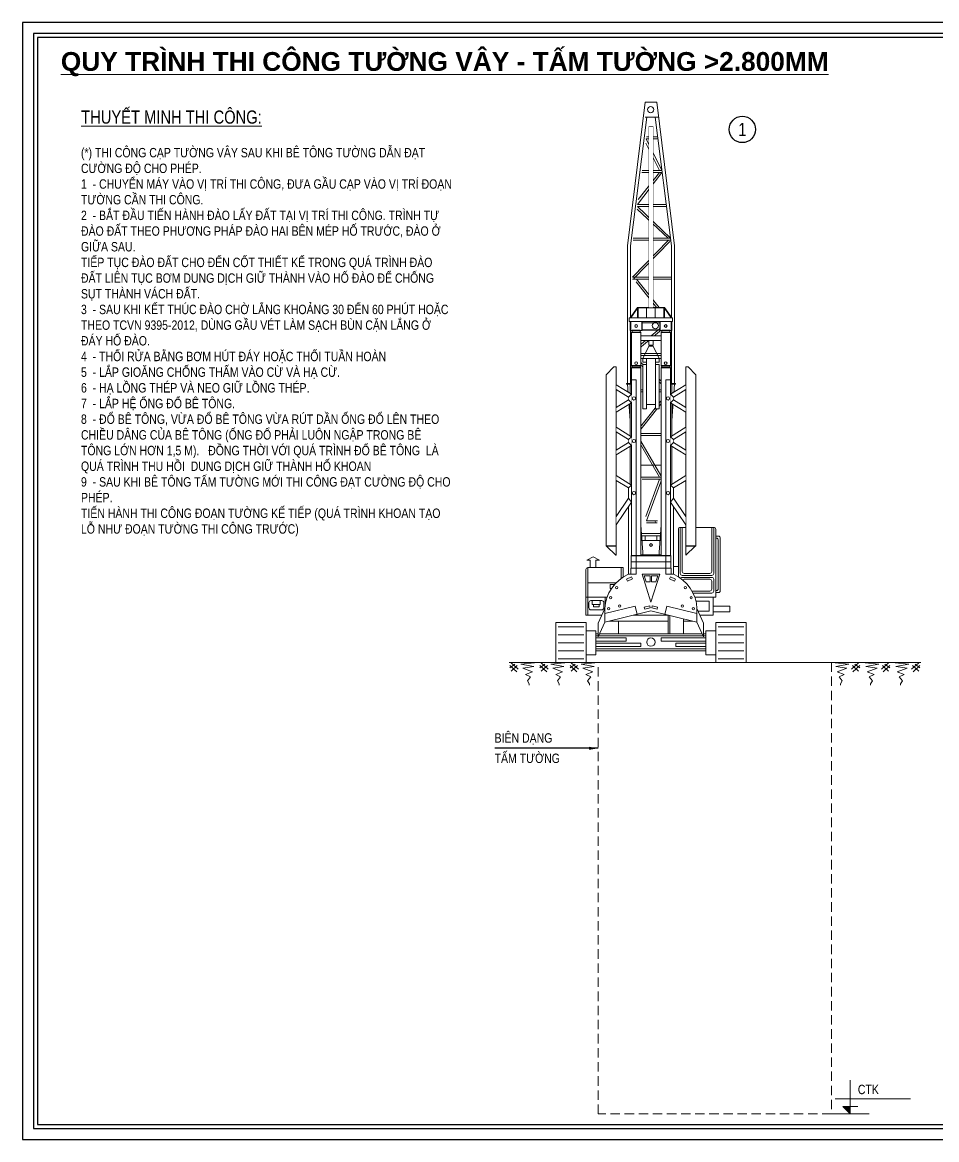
# Model space of a CAD drawing. Header units: millimetres. Extents: x -376071 to 28028791, y -269234 to 29325.
# Drawn here: x 137739 to 162049, y -269234 to -239534 of the extents above; entities that cross this region are included whole.
import ezdxf
from ezdxf.enums import TextEntityAlignment as Align

# ---------------------------------------------------------------- set-up
doc = ezdxf.new("R2010")
doc.units = ezdxf.units.MM
doc.header["$LTSCALE"] = 100
doc.set_wipeout_variables(frame=1)
doc.linetypes.add('CONTINOUS', pattern=[0])
doc.linetypes.add('HIDDEN', pattern=[0.375, 0.25, -0.125])
doc.layers.add('01. TEXT TIEU DE', color=7, linetype='Continuous')
for name, color, linetype, lineweight in [('02. leader', 8, 'CONTINOUS', 5), ('02. Net dam', 7, 'CONTINOUS', 13), ('02. Net dut', 8, 'HIDDEN', 0), ('02. net manh', 8, 'CONTINOUS', 0)]:
    doc.layers.add(name, color=color, linetype=linetype, lineweight=lineweight)
doc.styles.add('Arial 0.8', font='arial_0.ttf', dxfattribs={"width": 0.8, "height": 250})
doc.styles.add('Arial 1.2', font='arial_0.ttf', dxfattribs={"width": 1.2, "height": 500})
doc.dimstyles.new('KT1', dxfattribs={"dimtxt": 250, "dimasz": 1000, "dimexe": 100, "dimexo": 100, "dimgap": 50, "dimtad": 1, "dimdec": 0, "dimzin": 2, "dimdsep": 46, "dimtxsty": 'Standard', "dimblk2": 'OBLIQUE', "dimcen": 0.09, "dimdle": 100, "dimclrt": 2, "dimadec": 0, "dimazin": 0, "dimtfac": 1, "dimtdec": 0, "dimtofl": 0, "dimtmove": 0, "dimatfit": 3, "dimfxl": 1, "dimtolj": 1, "dimtzin": 2, "dimarcsym": 0})

# ---------------------------------------------------------------- blocks, each defined once
blk = doc.blocks.new('Basic machine')
at = {"layer": '02. Net dam', "lineweight": 0, "ltscale": 10}
for p, q in [((-149, 14104), (-593, 10490)), ((-149, 14104), (149, 14104)), ((149, 14104), (593, 10490)), ((-593, 10490), (-593, 7025)), ((593, 10490), (593, 7025)), ((-224, 1969), (-593, 7005)), ((224, 1969), (593, 7005)), ((-1579, 3400), (-739, 3400)), ((-1629, 1646), (-1629, 3350)), ((-689, 1190), (-689, 3350)), ((322, 2917), (322, 1969)), ((322, 2917), (522, 2917)), ((522, 2917), (522, 1969)), ((-456, 2419), (-456, 2710)), ((-456, 2710), (322, 2710)), ((-456, 2419), (-456, 1969)), ((699, 2390), (1589, 2390)), ((699, 1190), (699, 2390)), ((1639, 1190), (1639, 2340)), ((-689, 1969), (699, 1969)), ((649, 2180), (522, 2180)), ((649, 1969), (649, 2180)), ((-1569, 1418), (-1985, 1418)), ((-1985, 1418), (-1985, 1272)), ((-1629, 1646), (-689, 1646)), ((-1569, 1646), (-1569, 1190)), ((-1985, 1272), (-1569, 1272)), ((-1569, 1190), (1639, 1190)), ((-1074, 1190), (-1074, 1040)), ((-818, 721), (-818, 1190)), ((1075, 1040), (1075, 1190)), ((-2395, 1010), (-1635, 1010)), ((-2395, 0), (-2395, 1010)), ((-1635, 0), (-1635, 1010)), ((-1074, 1040), (-818, 1040)), ((-429, 1040), (1075, 1040)), ((818, 721), (818, 1040)), ((1635, 0), (1635, 1010)), ((1635, 1010), (2395, 1010)), ((2395, 0), (2395, 1010)), ((-1635, 800), (-1385, 800)), ((-1385, 800), (-1385, 191)), ((-1385, 721), (1385, 721)), ((1385, 800), (1385, 191)), ((1635, 800), (1385, 800)), ((-1385, 290), (1385, 290)), ((-2395, 0), (-1635, 0)), ((-1385, 191), (-1635, 191)), ((1385, 191), (1635, 191)), ((1635, 0), (2395, 0))]:
    blk.add_line(p, q, dxfattribs=at)
for centre, start, end in [((-1579, 3350), 90, 180), ((-739, 3350), 0, 90), ((1589, 2340), 0, 90)]:
    blk.add_arc(centre, 50, start, end, dxfattribs=at)
at = {"layer": '02. net manh', "lineweight": 0, "ltscale": 10}
for p, q in [((-107, 13728), (-513, 10490)), ((-187, 13728), (142, 13728)), ((107, 13728), (513, 10490)), ((-158, 13231), (112, 13231)), ((-270, 12381), (117, 13181)), ((-216, 12381), (129, 13068)), ((-163, 13181), (117, 13181)), ((-270, 12381), (224, 12381)), ((-275, 12331), (335, 11531)), ((-275, 12331), (229, 12331)), ((-217, 12331), (323, 11652)), ((-493, 10681), (341, 11481)), ((-430, 10681), (348, 11410)), ((-387, 11481), (341, 11481)), ((-381, 11531), (335, 11531)), ((-513, 10490), (-513, 7025)), ((-499, 10681), (452, 10681)), ((-499, 10631), (452, 10631)), ((-476, 10596), (431, 9667)), ((-440, 10631), (467, 9702)), ((513, 10490), (513, 7025)), ((-513, 9702), (467, 9702)), ((-513, 9652), (467, 9652)), ((-473, 8602), (361, 9652)), ((-409, 8602), (369, 9581)), ((-478, 8602), (473, 8602)), ((-478, 8552), (473, 8552)), ((-478, 8552), (447, 7778)), ((-446, 8591), (479, 7817)), ((-504, 7778), (447, 7778)), ((-504, 7728), (447, 7728)), ((447, 7728), (-499, 6864)), ((481, 7691), (-425, 6864)), ((-616, 7005), (-616, 7025)), ((-616, 7025), (-490, 7025)), ((-616, 7005), (-490, 7005)), ((-144, 1975), (-513, 7005)), ((-499, 6864), (452, 6864)), ((-499, 6814), (452, 6814)), ((-494, 6814), (340, 5764)), ((-490, 7005), (-490, 7025)), ((-430, 6814), (347, 5835)), ((144, 1975), (513, 7005)), ((490, 7005), (490, 7025)), ((616, 7025), (490, 7025)), ((616, 7005), (490, 7005)), ((616, 7005), (616, 7025)), ((-387, 5764), (340, 5764)), ((-382, 5714), (335, 5714)), ((-275, 4664), (335, 5714)), ((-217, 4664), (323, 5593)), ((-275, 4664), (228, 4664)), ((-270, 4614), (116, 3564)), ((-270, 4614), (223, 4614)), ((-217, 4614), (128, 3677)), ((-1579, 2243), (-1579, 3400)), ((-1529, 2293), (-1529, 3400)), ((-789, 2293), (-789, 3400)), ((-739, 2243), (-739, 3400)), ((-163, 3564), (116, 3564)), ((-158, 3514), (111, 3514)), ((-1745, 3130), (-1745, 1810)), ((-1629, 3180), (-1695, 3180)), ((-1629, 3130), (-1645, 3130)), ((-1695, 3080), (-1695, 1860)), ((-356, 2608), (-356, 1969)), ((-356, 2608), (-306, 2608)), ((-306, 2608), (-306, 1969)), ((272, 2565), (322, 2617)), ((272, 2565), (272, 1969)), ((1298, 2573), (1458, 2656)), ((1386, 2573), (1298, 2573)), ((1386, 2390), (1386, 2573)), ((1618, 2573), (1458, 2656)), ((1529, 2390), (1529, 2573)), ((1529, 2573), (1618, 2573)), ((-689, 2419), (-456, 2419)), ((-506, 2419), (-506, 1969)), ((-456, 2364), (-399, 2364)), ((-399, 2364), (-399, 2518)), ((-399, 2518), (-356, 2518)), ((-306, 2518), (272, 2518)), ((749, 1190), (749, 2390)), ((1589, 1190), (1589, 2390)), ((-1579, 1796), (-1579, 2093)), ((-1529, 2193), (-789, 2193)), ((-1529, 2143), (-789, 2143)), ((-1529, 1846), (-1529, 2043)), ((-1479, 2243), (-839, 2243)), ((-1479, 2093), (-839, 2093)), ((-789, 1846), (-789, 2043)), ((-739, 1796), (-739, 2093)), ((-639, 1190), (-639, 1969)), ((649, 1190), (649, 1969)), ((1589, 2007), (749, 2007)), ((-1695, 1760), (-1629, 1760)), ((-1645, 1810), (-1629, 1810)), ((-1529, 1746), (-789, 1746)), ((-1479, 1796), (-839, 1796)), ((-498, 1766), (-639, 1836)), ((-639, 1766), (649, 1766)), ((508, 1766), (649, 1836)), ((1026, 1960), (794, 1960)), ((794, 1956), (794, 1862)), ((794, 1862), (1026, 1862)), ((1026, 1862), (1026, 1960)), ((-1469, 1546), (-789, 1546)), ((-1469, 1546), (-1469, 1290)), ((-789, 1290), (-789, 1546)), ((699, 1646), (1639, 1646)), ((793, 1588), (1113, 1588)), ((793, 1237), (793, 1588)), ((793, 1488), (1113, 1488)), ((1113, 1588), (1113, 1237)), ((1154, 1190), (1154, 1646)), ((1186, 1375), (1186, 1506)), ((1236, 1556), (1513, 1556)), ((1282, 1556), (1282, 1457)), ((1282, 1457), (1478, 1457)), ((1308, 1457), (1308, 1400)), ((1450, 1400), (1450, 1457)), ((1478, 1457), (1478, 1556)), ((1563, 1506), (1563, 1375)), ((-1469, 1290), (-789, 1290)), ((-479, 721), (-479, 1190)), ((-429, 721), (-429, 1190)), ((793, 1388), (1113, 1388)), ((793, 1288), (1113, 1288)), ((1113, 1237), (793, 1237)), ((1513, 1325), (1236, 1325)), ((1308, 1400), (1450, 1400)), ((-2336, 893), (-1689, 893)), ((2336, 893), (1689, 893)), ((-2336, 693), (-1689, 693)), ((-1385, 671), (1385, 671)), ((-1385, 622), (-254, 622)), ((-254, 622), (-254, 539)), ((628, 622), (1385, 622)), ((628, 539), (628, 622)), ((2336, 693), (1689, 693)), ((-2336, 493), (-1689, 493)), ((-2336, 293), (-1689, 293)), ((-254, 539), (-1385, 539)), ((-1385, 484), (-628, 484)), ((-628, 401), (-1385, 401)), ((-1385, 340), (1385, 340)), ((-628, 484), (-628, 401)), ((254, 484), (1385, 484)), ((254, 401), (254, 484)), ((1385, 401), (254, 401)), ((1385, 539), (628, 539)), ((2336, 493), (1689, 493)), ((2336, 293), (1689, 293)), ((-2336, 93), (-1689, 93)), ((2336, 93), (1689, 93))]:
    blk.add_line(p, q, dxfattribs=at)
for centre, radius in [((5, 13916), 78.5), ((0, 514), 107)]:
    blk.add_circle(centre, radius, dxfattribs=at)
for centre, start, end in [((-158, 3534), 320.9193, 50.9193), ((-1695, 3130), 90, 180), ((-1645, 3080), 90, 180), ((-1479, 2293), 180, 270), ((-839, 2293), 270, 0), ((-1529, 2243), 180, 270), ((-1529, 2093), 90, 180), ((-1479, 2043), 90, 180), ((-839, 2043), 0, 90), ((-789, 2243), 270, 0), ((-789, 2093), 0, 90), ((-1695, 1810), 180, 270), ((-1645, 1860), 180, 270), ((-1529, 1796), 180, 270), ((-1479, 1846), 180, 270), ((-839, 1846), 270, 0), ((-789, 1796), 270, 0), ((1236, 1506), 90, 180), ((1513, 1506), 0, 90), ((1236, 1375), 180, 270), ((1513, 1375), 270, 0)]:
    blk.add_arc(centre, 50, start, end, dxfattribs=at)
blk = doc.blocks.new('*U250')
at = {"layer": '02. net manh'}
for p, q in [((-198, 264), (-329, 166)), ((-132, 232), (-296, 75)), ((329, 296), (-37, 262)), ((-37, 262), (309, 199)), ((309, 199), (12, 158)), ((12, 158), (274, 61)), ((274, 61), (88, -8)), ((88, -8), (219, -70)), ((219, -70), (136, -180)), ((136, -180), (184, -256)), ((184, -256), (184, -297))]:
    blk.add_line(p, q, dxfattribs=at)
for points in [[(-107, 133), (-296, 297)], [(-148, 59), (-329, 232)]]:
    blk.add_lwpolyline(points, dxfattribs=at)
blk = doc.blocks.new('*U251')
at = {"color": 0, "linetype": 'ByBlock', "lineweight": -2, "transparency": 16777216}
for p in [(-1600, 0), (-800, 0), (0, 0)]:
    blk.add_blockref('*U250', p, dxfattribs=at)
blk = doc.blocks.new('*U253')
at = {"lineweight": 0}
for points in [[(0, -5083), (-576, -5083), (-576, -5177), (0, -5177), (576, -5177), (576, -5083)], [(1400, -13563), (1223, -13175), (0, -12875), (-1223, -13175), (-1400, -13563), (-1400, -13201), (-1223, -12813), (-1212, -12691), (-1183, -12560), (-1142, -12445), (-1089, -12337), (-1044, -12265), (-978, -12180), (-921, -12118), (-855, -12058), (-770, -11994), (-661, -11930), (-597, -11900), (-597, -9604), (-555, -9503), (-555, -6870), (-515, -6786), (-515, -11400), (515, -11400), (515, -6786), (555, -6870), (555, -9503), (597, -9604), (597, -11900), (666, -11933), (721, -11963), (779, -12000), (836, -12043), (919, -12116), (970, -12170), (1044, -12265), (1074, -12313), (1140, -12439), (1178, -12545), (1201, -12632), (1218, -12742), (1223, -12813), (1400, -13201)]]:
    blk.add_wipeout(points, dxfattribs=at).dxf.layer = '02. Net dam'
at = {"layer": '02. Net dam', "lineweight": 0}
for p, q in [((-1223, -12813), (-1400, -13201)), ((-1223, -12813), (-1223, -13175)), ((-1223, -13175), (0, -12875)), ((1223, -13175), (0, -12875)), ((1223, -12813), (1223, -13175)), ((1223, -12813), (1400, -13201)), ((-1223, -13175), (-1400, -13563)), ((-1400, -13201), (-1400, -13563)), ((1223, -13175), (1400, -13563)), ((1400, -13201), (1400, -13563))]:
    blk.add_line(p, q, dxfattribs=at)
blk.add_arc((-197, -12846), 1027, 112.9533, 178.1624, dxfattribs=at)
at = {"layer": '02. net manh', "lineweight": 0}
for p, q in [((-527, -11567), (0, -11567)), ((527, -11567), (0, -11567)), ((-539, -11734), (-539, -11900)), ((-539, -11734), (0, -11734)), ((539, -11734), (0, -11734)), ((539, -11734), (539, -11900)), ((-649, -12033), (-624, -12085)), ((-624, -12085), (-491, -12021)), ((-597, -11900), (-391, -11900)), ((-232, -11900), (0, -11900)), ((-232, -11900), (0, -12640)), ((-183, -11937), (-18, -11937)), ((-183, -11937), (-131, -12101)), ((-131, -12101), (-18, -12101)), ((-18, -11937), (-18, -12101)), ((232, -11900), (0, -11900)), ((232, -11900), (0, -12640)), ((18, -11937), (18, -12101)), ((183, -11937), (18, -11937)), ((131, -12101), (18, -12101)), ((183, -11937), (131, -12101)), ((517, -11969), (491, -12021)), ((624, -12085), (491, -12021)), ((649, -12033), (517, -11969)), ((649, -12033), (624, -12085)), ((-1223, -12940), (-424, -12744)), ((-424, -12744), (-370, -12966)), ((-177, -12771), (-34, -12736)), ((-177, -12771), (-163, -12828)), ((-34, -12736), (-20, -12792)), ((34, -12736), (20, -12792)), ((177, -12771), (34, -12736)), ((177, -12771), (163, -12828)), ((424, -12744), (370, -12966)), ((1223, -12940), (424, -12744)), ((-163, -12828), (-20, -12792)), ((163, -12828), (20, -12792))]:
    blk.add_line(p, q, dxfattribs=at)
blk.add_lwpolyline([(-649, -12033), (-517, -11969), (-491, -12021)], dxfattribs=at)
for centre, radius in [((0, -11121), 36.3), ((-915, -12254), 30.1), ((915, -12254), 30.1), ((-1069, -12522), 30.1), ((-835, -12745), 30.1), ((835, -12745), 30.1), ((1069, -12522), 30.1), ((-1127, -12817), 30.1), ((1127, -12817), 30.1)]:
    blk.add_circle(centre, radius, dxfattribs=at)
at = {"lineweight": 0}
for points in [[(-551, -5083), (-356, -4806), (356, -4806), (551, -5083)], [(-1178, -11152), (-930, -11394), (-924, -11394), (-924, -6383), (-991, -6383), (-1190, -6602), (-1190, -11152)], [(-515, -11400), (-515, -6401), (-268, -6401), (-268, -11400)], [(268, -11400), (268, -6401), (515, -6401), (515, -11400)]]:
    blk.add_wipeout(points, dxfattribs=at).dxf.layer = '02. Net dam'
blk.add_lwpolyline([(-50, 0), (50, 0), (50, -4806), (-50, -4806)], close=True, dxfattribs=at)
at = {"layer": '02. Net dam', "lineweight": 0}
for p, q in [((-555, -7368), (-555, -8217)), ((-555, -8498), (-555, -9503)), ((268, -9000), (-268, -9000)), ((268, -9317), (-268, -9317)), ((-597, -9879), (-597, -9604)), ((597, -9879), (597, -9604)), ((-597, -11900), (-597, -10106)), ((268, -10820), (-268, -10820)), ((268, -10880), (-268, -10880)), ((268, -11000), (-268, -11000))]:
    blk.add_line(p, q, dxfattribs=at)
blk.add_lwpolyline([(-1178, -11152), (-930, -11394), (-924, -11394), (-924, -6383), (-991, -6383), (-1190, -6602), (-1190, -11152)], close=True, dxfattribs=at)
blk.add_lwpolyline([(1223, -12813, 0.292464), (597, -11900), (597, -9604), (555, -9503), (555, -6870), (515, -6786)], format="xyb", dxfattribs=at)
at = {"layer": '02. net manh', "lineweight": 0}
for p, q in [((-356, -4818), (0, -4818)), ((356, -4818), (0, -4818)), ((-515, -6727), (-391, -6727)), ((-391, -6727), (-391, -11900)), ((-597, -7188), (-597, -7266)), ((597, -7188), (597, -7266)), ((-597, -8396), (-597, -8318)), ((597, -8396), (597, -8318)), ((-158, -10880), (-158, -11000)), ((158, -10880), (158, -11000)), ((-1184, -11140), (-930, -11140)), ((-1178, -11152), (-924, -11152)), ((-527, -11400), (0, -11400)), ((-527, -11400), (-527, -11734)), ((-527, -11412), (0, -11412)), ((527, -11400), (0, -11400)), ((527, -11412), (0, -11412)), ((527, -11400), (527, -11734))]:
    blk.add_line(p, q, dxfattribs=at)
blk.add_lwpolyline([(515, -6727), (391, -6727), (391, -11900), (597, -11900), (597, -11900)], dxfattribs=at)
for centre in [(-453, -7227), (453, -7227), (-453, -8357), (453, -8357), (-453, -9742), (453, -9742)]:
    blk.add_circle(centre, 43.9, dxfattribs=at)
at = {"lineweight": 0}
for points in [[(-515, -5460), (-515, -6364), (-268, -6364), (-268, -5460)], [(515, -5460), (515, -6364), (268, -6364), (268, -5460)]]:
    blk.add_wipeout(points, dxfattribs=at).dxf.layer = '02. Net dam'
for points in [[(-551, -5177), (-551, -5423), (-232, -5423), (-232, -5177)], [(232, -5177), (232, -5423), (551, -5423), (551, -5177)], [(121, -6166), (-121, -6166), (-121, -7385), (121, -7385)], [(1178, -11152), (930, -11394), (924, -11394), (924, -6383), (991, -6383), (1190, -6602), (1190, -11152)]]:
    blk.add_wipeout(points, dxfattribs=at).dxf.layer = '02. Net dam'
at = {"layer": '02. Net dam', "lineweight": 0}
for points in [[(-551, -5083), (-356, -4806), (356, -4806), (551, -5083)], [(0, -5083), (-576, -5083), (-576, -5177), (0, -5177), (576, -5177), (576, -5083)], [(1178, -11152), (930, -11394), (924, -11394), (924, -6383), (991, -6383), (1190, -6602), (1190, -11152)]]:
    blk.add_lwpolyline(points, close=True, dxfattribs=at)
at = {"layer": '02. net manh', "lineweight": 0}
for p, q in [((-356, -4827), (-536, -5083)), ((-356, -4806), (-356, -5083)), ((-344, -4818), (-344, -5083)), ((-115, -4818), (-115, -5083)), ((115, -4818), (115, -5083)), ((344, -4818), (344, -5083)), ((356, -4806), (356, -5083)), ((356, -4827), (536, -5083)), ((-539, -5177), (-539, -5423)), ((539, -5177), (539, -5423)), ((-268, -6166), (0, -6166)), ((268, -6166), (0, -6166)), ((1178, -11152), (924, -11152)), ((1184, -11140), (930, -11140))]:
    blk.add_line(p, q, dxfattribs=at)
for points in [[(-232, -5405), (0, -5405), (232, -5405)], [(-232, -5411), (0, -5411), (232, -5411)]]:
    blk.add_lwpolyline(points, dxfattribs=at)
for centre, radius in [((-391, -5300), 36.3), ((116, -5291), 86.5), ((391, -5300), 36.3)]:
    blk.add_circle(centre, radius, dxfattribs=at)
at = {"lineweight": 0}
for points, layer in [([(-217, -6325), (-121, -6325), (-121, -7506), (-217, -7506)], '02. Net dam'), ([(121, -7506), (217, -7506), (217, -6325), (121, -6325)], '02. Net dam'), ([(268, -5560), (-268, -5560), (-268, -5683), (268, -5683)], '02. net manh')]:
    blk.add_wipeout(points, dxfattribs=at).dxf.layer = layer
at = {"layer": '02. Net dam', "lineweight": 0}
for p, q in [((-232, -5177), (-232, -5423)), ((232, -5177), (232, -5423))]:
    blk.add_line(p, q, dxfattribs=at)
for points in [[(-551, -5177), (-551, -5423), (-232, -5423), (-232, -5177)], [(232, -5177), (232, -5423), (551, -5423), (551, -5177)], [(-515, -5460), (-515, -6364), (-268, -6364), (-268, -5460)], [(515, -5460), (515, -6364), (268, -6364), (268, -5460)], [(121, -6166), (-121, -6166), (-121, -7385), (121, -7385)], [(-515, -11400), (-515, -6401), (-268, -6401), (-268, -11400)], [(-217, -6325), (-121, -6325), (-121, -7506), (-217, -7506)], [(121, -7506), (217, -7506), (217, -6325), (121, -6325)], [(268, -11400), (268, -6401), (515, -6401), (515, -11400)]]:
    blk.add_lwpolyline(points, close=True, dxfattribs=at)
at = {"layer": '02. net manh', "lineweight": 0}
for p, q in [((-244, -5177), (-244, -5423)), ((244, -5177), (244, -5423)), ((-498, -6414), (-285, -6414)), ((498, -6414), (285, -6414))]:
    blk.add_line(p, q, dxfattribs=at)
for points in [[(-498, -5472), (-498, -5411), (-285, -5411), (-285, -5472)], [(498, -5472), (498, -5411), (285, -5411), (285, -5472)]]:
    blk.add_lwpolyline(points, close=True, dxfattribs=at)
for points in [[(-498, -6413), (-498, -6351), (-285, -6351), (-285, -6413)], [(498, -6413), (498, -6351), (285, -6351), (285, -6413)]]:
    blk.add_lwpolyline(points, dxfattribs=at)
for centre in [(-391, -6287), (391, -6287)]:
    blk.add_circle(centre, 36.3, dxfattribs=at)
at = {"lineweight": 0}
blk.add_wipeout([(-50, 0), (50, 0), (50, -4806), (-50, -4806)], dxfattribs=at)
blk.add_wipeout([(60, -5683), (-60, -5683), (-60, -5807), (60, -5807)], dxfattribs=at).dxf.layer = '02. net manh'
at = {"layer": '02. net manh', "lineweight": 0}
for points in [[(268, -5560), (-268, -5560), (-268, -5683), (268, -5683)], [(60, -5683), (-60, -5683), (-60, -5807), (60, -5807)]]:
    blk.add_lwpolyline(points, close=True, dxfattribs=at)
blk.add_lwpolyline([(-121, -6262), (-217, -6262), (-217, -6166), (-60, -5839), (0, -5839), (60, -5839), (217, -6166), (217, -6262), (121, -6262)], dxfattribs=at)
at = {"lineweight": 0}
for points in [[(-924, -6988), (-597, -7188), (-597, -7266), (-924, -7467), (-924, -7594), (-515, -7343), (-515, -7112), (-924, -6860)], [(924, -6988), (597, -7188), (597, -7266), (924, -7467), (924, -7594), (515, -7343), (515, -7112), (924, -6860)], [(-924, -8597), (-597, -8396), (-597, -8318), (-924, -8117), (-924, -7990), (-515, -8242), (-515, -8473), (-924, -8724)], [(924, -8597), (597, -8396), (597, -8318), (924, -8117), (924, -7990), (515, -8242), (515, -8473), (924, -8724)], [(-924, -9403), (-597, -9604), (-515, -9528), (-924, -9276)], [(924, -9403), (597, -9604), (515, -9528), (924, -9276)], [(-924, -10588), (-515, -9985), (-597, -9879), (-924, -10361)], [(924, -10588), (515, -9985), (597, -9879), (924, -10361)]]:
    blk.add_wipeout(points, dxfattribs=at).dxf.layer = '02. net manh'
at = {"layer": '02. Net dam', "lineweight": 0}
blk.add_lwpolyline([(-515, -6786), (-555, -6870), (-555, -7087)], dxfattribs=at)
at = {"layer": '02. net manh', "lineweight": 0}
for points in [[(-924, -6988), (-597, -7188), (-515, -7112), (-924, -6860)], [(924, -6988), (597, -7188), (515, -7112), (924, -6860)], [(-924, -7594), (-515, -7343), (-597, -7266), (-924, -7467)], [(924, -7594), (515, -7343), (597, -7266), (924, -7467)], [(-924, -8117), (-597, -8318), (-515, -8242), (-924, -7990)], [(924, -8117), (597, -8318), (515, -8242), (924, -7990)], [(-924, -8597), (-597, -8396), (-515, -8473), (-924, -8724)], [(924, -8597), (597, -8396), (515, -8473), (924, -8724)], [(-924, -9403), (-597, -9604), (-515, -9528), (-924, -9276)], [(924, -9403), (597, -9604), (515, -9528), (924, -9276)], [(-924, -10588), (-515, -9985), (-597, -9879), (-924, -10361)], [(924, -10588), (515, -9985), (597, -9879), (924, -10361)]]:
    blk.add_lwpolyline(points, dxfattribs=at)
blk = doc.blocks.new('Ele. Tag')
at = {"layer": '02. Net dam', "lineweight": 0}
h = blk.add_hatch(color=256, dxfattribs=at)
h.dxf.hatch_style = 1
h.paths.add_polyline_path([(500, 200), (300, 200), (500, 0)])
for p, q in [((500, 0), (500, 900)), ((100, 400), (2100, 400)), ((0, 0), (1000, 0)), ((500, 200), (300, 200)), ((300, 200), (500, 0)), ((500, 200), (700, 200))]:
    blk.add_line(p, q, dxfattribs=at)
at = {"layer": '02. Net dam', "lineweight": 0, "style": 'Arial 0.8', "width": 0.8}
blk.add_attdef('CAODO', text='', height=250, dxfattribs=at).set_placement((700, 650), align=Align.MIDDLE_LEFT)
blk = doc.blocks.new('Tagnumber')
blk.add_wipeout([(0, 25), (1.4, 25), (2.1, 24.9), (2.6, 24.9), (3.4, 24.8), (4.1, 24.7), (4.7, 24.6), (5.3, 24.4), (5.7, 24.4), (6.3, 24.2), (6.9, 24), (7.7, 23.8), (8.5, 23.5), (9, 23.3), (9.9, 22.9), (10.7, 22.6), (11.5, 22.2), (12, 21.9), (12.6, 21.6), (13.1, 21.3), (13.5, 21), (13.9, 20.8), (14.4, 20.4), (14.9, 20.1), (15.4, 19.7), (15.9, 19.3), (16.6, 18.7), (17.3, 18.1), (17.9, 17.5), (18.4, 17), (18.9, 16.3), (19.5, 15.7), (19.8, 15.3), (20.1, 14.9), (20.3, 14.6), (20.8, 13.8), (21.1, 13.3), (21.4, 12.9), (21.9, 12.1), (22.1, 11.8), (22.5, 10.9), (22.8, 10.2), (23, 9.8), (23.3, 9.1), (23.5, 8.5), (23.7, 7.9), (23.9, 7.5), (24, 6.9), (24.2, 6.1), (24.4, 5.6), (24.5, 4.9), (24.6, 4.3), (24.7, 3.6), (24.8, 2.9), (24.9, 2.2), (24.9, 1.7), (25, 1), (25, 0.4), (25, -0.4), (25, -1.1), (24.9, -2), (24.9, -2.6), (24.8, -3.4), (24.6, -4.2), (24.5, -5.1), (24.3, -6.1), (24.1, -6.8), (23.8, -7.6), (23.5, -8.4), (23.1, -9.5), (22.8, -10.2), (22.5, -10.9), (22.1, -11.7), (21.8, -12.2), (21.4, -13), (21.1, -13.5), (20.6, -14.2), (20.2, -14.7), (19.8, -15.2), (19.4, -15.8), (18.9, -16.3), (18.5, -16.8), (17.9, -17.5), (17.4, -18), (16.8, -18.6), (16.3, -19), (15.5, -19.7), (14.9, -20.1), (14.3, -20.5), (13.6, -21), (13, -21.3), (12.1, -21.9), (11.6, -22.2), (11, -22.5), (10.5, -22.7), (10, -22.9), (9, -23.3), (8.3, -23.6), (7.6, -23.8), (7, -24), (6.4, -24.2), (5.3, -24.4), (4.3, -24.6), (3.3, -24.8), (2.6, -24.9), (1.8, -24.9), (1, -25), (0.3, -25), (-0.7, -25), (-1.6, -24.9), (-2.5, -24.9), (-3.6, -24.7), (-4.6, -24.6), (-5.6, -24.4), (-6.4, -24.2), (-7.5, -23.8), (-8.3, -23.6), (-9.1, -23.3), (-9.9, -23), (-10.5, -22.7), (-11.2, -22.4), (-11.9, -22), (-12.6, -21.6), (-13.4, -21.1), (-14, -20.7), (-14.7, -20.2), (-15.3, -19.8), (-15.8, -19.4), (-16.5, -18.8), (-17, -18.3), (-17.6, -17.8), (-18, -17.3), (-18.4, -16.9), (-19, -16.2), (-19.6, -15.5), (-20.2, -14.7), (-20.7, -13.9), (-21.2, -13.2), (-21.7, -12.3), (-22.1, -11.7), (-22.5, -10.8), (-22.8, -10.3), (-23.1, -9.5), (-23.5, -8.6), (-23.8, -7.6), (-24, -6.9), (-24.4, -5.6), (-24.5, -4.8), (-24.6, -4.3), (-24.8, -3.3), (-24.8, -2.8), (-24.9, -2.2), (-24.9, -1.7), (-25, -1.1), (-25, 0), (-25, 0.8), (-25, 1.5), (-24.9, 2.3), (-24.8, 3.1), (-24.7, 3.9), (-24.5, 4.7), (-24.3, 5.8), (-24.1, 6.8), (-23.7, 7.9), (-23.4, 8.7), (-23.1, 9.6), (-22.8, 10.2), (-22.5, 10.9), (-22.3, 11.3), (-21.9, 12), (-21.7, 12.5), (-21.2, 13.2), (-20.7, 14.1), (-20.2, 14.7), (-19.7, 15.4), (-19.1, 16.2), (-18.7, 16.6), (-18.2, 17.2), (-17.9, 17.5), (-17.5, 17.9), (-17.1, 18.2), (-16.7, 18.6), (-15.7, 19.4), (-15.1, 20), (-14.5, 20.4), (-13.9, 20.8), (-13.3, 21.2), (-12.5, 21.7), (-11.6, 22.1), (-10.7, 22.6), (-9.8, 23), (-8.7, 23.4), (-7.6, 23.8), (-6.1, 24.2), (-4.8, 24.5), (-3.9, 24.7), (-2.9, 24.8), (-1.3, 25), (-0.6, 25)])
blk.add_circle((0, 0), 25)
blk = doc.blocks.new('Tag number')
blk.add_blockref('Tagnumber', (0, 0))
at = {"style": 'Arial 0.8', "width": 0.8}
blk.add_attdef('TAGNUMBER', text='', height=25, dxfattribs=at).set_placement((0, 0), align=Align.MIDDLE_CENTER)
blk = doc.blocks.new('*U255')
at = {"layer": '02. net manh'}
for p, q in [((-198, 264), (-329, 166)), ((-132, 232), (-296, 75)), ((329, 296), (-37, 262)), ((-37, 262), (309, 199)), ((309, 199), (12, 158)), ((12, 158), (274, 61)), ((274, 61), (88, -8)), ((88, -8), (219, -70)), ((219, -70), (136, -180)), ((136, -180), (184, -256)), ((184, -256), (184, -297))]:
    blk.add_line(p, q, dxfattribs=at)
for points in [[(-107, 133), (-296, 297)], [(-148, 59), (-329, 232)]]:
    blk.add_lwpolyline(points, dxfattribs=at)
blk = doc.blocks.new('*U256')
at = {"color": 0, "linetype": 'ByBlock', "lineweight": -2, "transparency": 16777216}
for p in [(-1600, 0), (-800, 0), (0, 0)]:
    blk.add_blockref('*U255', p, dxfattribs=at)
blk = doc.blocks.new('_OBLIQUE')
at = {"color": 0, "linetype": 'ByBlock'}
blk.add_line((-0.5, -0.5), (0.5, 0.5), dxfattribs=at)
blk = doc.blocks.new('Khung A3 COR3')
at = {"ltscale": 2000}
for points in [[(420, 0), (420, 297), (0, 297), (0, 0)], [(417, 3), (417, 294), (3, 294), (3, 3)], [(365, 4), (365, 293), (4, 293), (4, 4)]]:
    blk.add_lwpolyline(points, close=True, dxfattribs=at)
at = {"style": 'Arial 0.8', "width": 0.8}
blk.add_attdef('TENBANVE_001', (387.9, 33.5), '', height=2.5, dxfattribs=at)
blk.add_attdef('SOHIEU', text='', height=2.5, dxfattribs=at).set_placement((391, 7.25), align=Align.MIDDLE_CENTER)

msp = doc.modelspace()

# ---------------------------------------------------------------- linework, layer by layer
at = {"layer": '02. Net dam'}
msp.add_line((150681.9, -256549.6, -528.7), (161628.7, -256549.5, -528.7), dxfattribs=at)
at = {"layer": '02. Net dut', "lineweight": 0, "ltscale": 10, "elevation": -528.7}
msp.add_lwpolyline([(153053.2, -256549.5), (159253.2, -256549.5), (159253.2, -268549.5), (153053.2, -268549.5)], close=True, dxfattribs=at)

# ---------------------------------------------------------------- block references
at = {"ltscale": 100, "xscale": -1.056, "yscale": 1.056000001966953, "zscale": 1.056}
msp.add_blockref('Basic machine', (154453, -256549.5, -528.7), dxfattribs=at)
at = {"lineweight": 0}
msp.add_blockref('*U251', (152631.1, -256858.1, -1057.4), dxfattribs=at)
at = {"lineweight": 0, "xscale": -1}
msp.add_blockref('*U256', (159675.2, -256858.1, -1057.4), dxfattribs=at)
at = {"layer": '02. Net dam', "lineweight": 0}
msp.add_blockref('Ele. Tag', (159253.2, -268549.5, -528.7), dxfattribs=at).add_auto_attribs({'CAODO': 'CTK'})

# ---------------------------------------------------------------- texts
at = {"lineweight": 0, "attachment_point": 1, "style": 'Arial 0.8'}
for s, insert, char_height, width in [('{\\LTHUYẾT MINH THI CÔNG:}', (139303, -241877), 350, 7060.366), ('(*) THI CÔNG CẠP TƯỜNG VÂY SAU KHI BÊ TÔNG TƯỜNG DẪN ĐẠT CƯỜNG ĐỘ CHO PHÉP.\\P1  - CHUYỂN MÁY VÀO VỊ TRÍ THI CÔNG, ĐƯA GẦU CẠP VÀO VỊ TRÍ ĐOẠN TƯỜNG CẦN THI CÔNG.\\P2  - BẮT ĐẦU TIẾN HÀNH ĐÀO LẤY ĐẤT TẠI VỊ TRÍ THI CÔNG. TRÌNH TỰ ĐÀO ĐẤT THEO PHƯƠNG PHÁP ĐÀO HAI BÊN MÉP HỐ TRƯỚC, ĐÀO Ở GIỮA SAU.\\PTIẾP TỤC ĐÀO ĐẤT CHO ĐẾN CỐT THIẾT KẾ TRONG QUÁ TRÌNH ĐÀO ĐẤT LIÊN TỤC BƠM DUNG DỊCH GIỮ THÀNH VÀO HỐ ĐÀO ĐỂ CHỐNG SỤT THÀNH VÁCH ĐẤT.\\P3  - SAU KHI KẾT THÚC ĐÀO CHỜ LẮNG KHOẢNG 30 ĐẾN 60 PHÚT HOẶC THEO TCVN 9395-2012, DÙNG GẦU VÉT LÀM SẠCH BÙN CẶN LẮNG Ở ĐÁY HỐ ĐÀO.\\P4  - THỔI RỬA BẰNG BƠM HÚT ĐÁY HOẶC THỔI TUẦN HOÀN\\P5  - LẮP GIOĂNG CHỐNG THẤM VÀO CỪ VÀ HẠ CỪ.\\P6  - HẠ LỒNG THÉP VÀ NEO GIỮ LỒNG THÉP.\\P7  - LẮP HỆ ỐNG ĐỔ BÊ TÔNG.\\P8  - ĐỔ BÊ TÔNG, VỪA ĐỔ BÊ TÔNG VỪA RÚT DẦN ỐNG ĐỔ LÊN THEO CHIỀU DÂNG CỦA BÊ TÔNG (ỐNG ĐỔ PHẢI LUÔN NGẬP TRONG BÊ TÔNG LỚN HƠN 1,5 M).   ĐỒNG THỜI VỚI QUÁ TRÌNH ĐỔ BÊ TÔNG  LÀ QUÁ TRÌNH THU HỒI  DUNG DỊCH GIỮ THÀNH HỐ KHOAN\\P9  - SAU KHI BÊ TÔNG TẤM TƯỜNG MỚI THI CÔNG ĐẠT CƯỜNG ĐỘ CHO PHÉP.\\PTIẾN HÀNH THI CÔNG ĐOẠN TƯỜNG KẾ TIẾP (QUÁ TRÌNH KHOAN TẠO LỖ NHƯ ĐOẠN TƯỜNG THI CÔNG TRƯỚC)', (139298.2, -242872.6), 250, 9851.524)]:
    msp.add_mtext(s, dxfattribs=dict(at, insert=insert, char_height=char_height, width=width))
at = {"lineweight": 0, "char_height": 250, "attachment_point": 1, "style": 'Arial 0.8'}
for s, insert in [('BIÊN DẠNG', (150295.6, -258430.9, -1057.4)), ('TẤM TƯỜNG', (150295.6, -258971.7, -1057.4))]:
    msp.add_mtext(s, dxfattribs=dict(at, insert=insert))
at = {"layer": '01. TEXT TIEU DE', "lineweight": 0, "insert": (138763.5, -240323.6), "char_height": 500, "width": 34668.519, "attachment_point": 1, "style": 'Arial 1.2'}
msp.add_mtext('{\\fArial|b1|i0|c0|p34;\\LQUY TRÌNH THI CÔNG TƯỜNG VÂY - TẤM TƯỜNG >2.800MM}', dxfattribs=at)

# ---------------------------------------------------------------- leaders
at = {"layer": '02. leader'}
msp.add_leader([(153053.2, -258831.1, -528.7), (152369.8, -258831.1, -528.7), (150299.1, -258831.1, -528.7)], dimstyle='KT1', override={"dimasz": 250, "dimfxl": 0.18, "dimarcsym": 1}, dxfattribs=at)

# ---------------------------------------------------------------- next in the draw order: block references
at = {"xscale": 14, "yscale": 14, "zscale": 14}
msp.add_blockref('Tag number', (156882.3, -242380.6, -881.1), dxfattribs=at).add_auto_attribs({'TAGNUMBER': '1'})
at = {"layer": '02. Net dam', "lineweight": 0}
msp.add_blockref('*U253', (154453, -242305.5, -528.7), dxfattribs=at)

# ---------------------------------------------------------------- next in the draw order: block references
at = {"xscale": 100, "yscale": 100, "zscale": 100}
msp.add_blockref('Khung A3 COR3', (137739.3, -269233.8, -881.1), dxfattribs=at)

doc.saveas('drawing.dxf')
